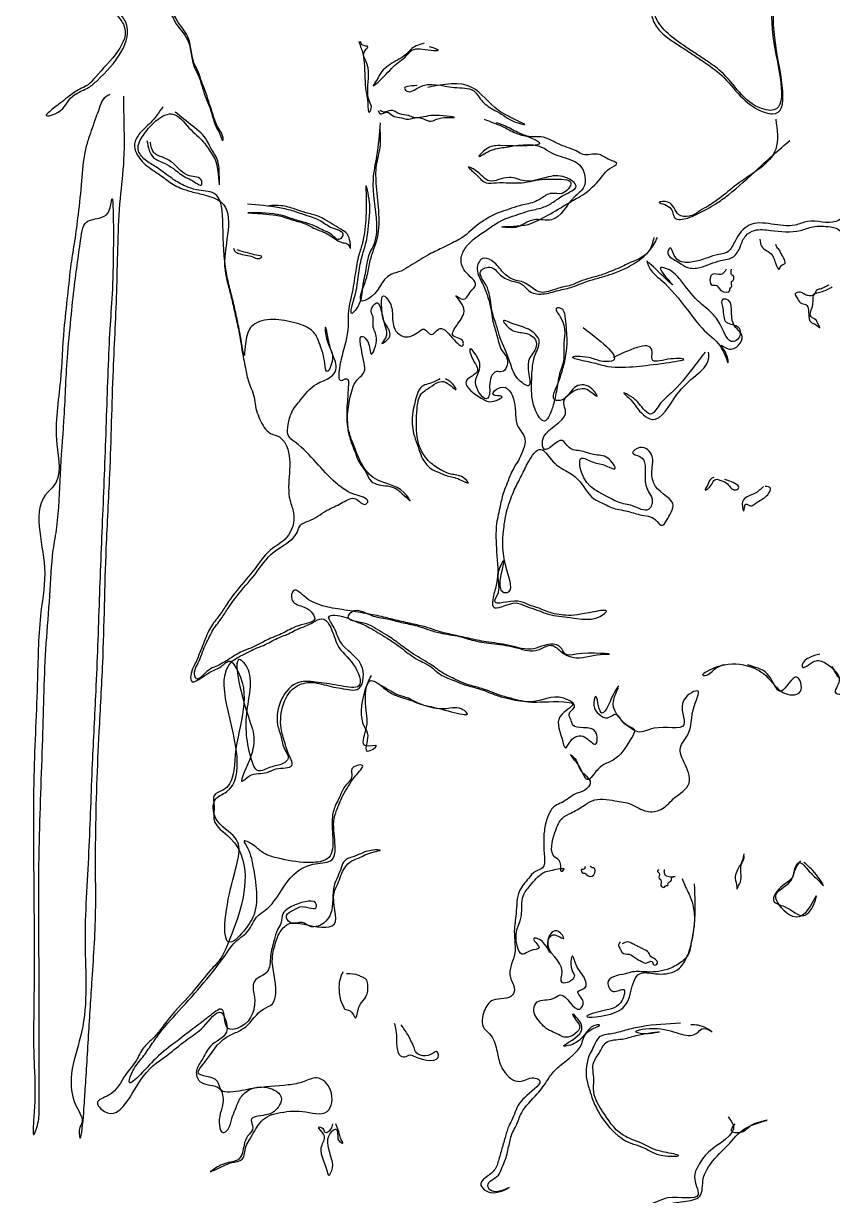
# Model space of a CAD drawing. Header units: metres. Extents: x 0 to 100, y 0 to 141.
# Drawn here: x 63.4 to 74.85, y 12.78 to 29.38 of the extents above; entities that cross this region are included whole.
import ezdxf

# ---------------------------------------------------------------- set-up
doc = ezdxf.new("R2010")
doc.units = ezdxf.units.M

msp = doc.modelspace()

# ---------------------------------------------------------------- linework, layer by layer
for points in [[(61.05, 46.5), (61.175, 46.275), (61.225, 46.175), (61.275, 46.025), (61.325, 45.9), (61.375, 45.775), (61.425, 45.6), (61.475, 45.5), (61.525, 45.35), (61.575, 45.2), (61.625, 45.1), (61.675, 44.975), (61.725, 44.825), (61.775, 44.7), (61.825, 44.55), (61.875, 44.425), (61.925, 44.275), (61.975, 44.1), (62.025, 43.95), (62.075, 43.775), (62.125, 43.625), (62.175, 43.45), (62.225, 43.325), (62.275, 43.15), (62.325, 43), (62.375, 42.825), (62.425, 42.65), (62.475, 42.5), (62.525, 42.325), (62.575, 42.125), (62.625, 41.975), (62.675, 41.775), (62.725, 41.6), (62.775, 41.425), (62.825, 41.225), (62.875, 41.05), (62.925, 40.85), (62.975, 40.675), (63.025, 40.5), (63.075, 40.3), (63.125, 40.125), (63.175, 39.95), (63.225, 39.75), (63.225, 39.625), (63.125, 39.725), (63.05, 39.85), (63, 39.95), (62.925, 40.075), (62.85, 40.2), (62.8, 40.3), (62.725, 40.425), (62.675, 40.525), (62.625, 40.625), (62.55, 40.75), (62.5, 40.85), (62.425, 40.975), (62.275, 41.1), (62.075, 41.05), (62.025, 40.975), (61.9, 40.975), (61.775, 41.025), (61.525, 41.225), (61.15, 41.225), (60.975, 41.175), (60.825, 41), (60.75, 41.025), (60.6, 41.225), (60.35, 41.275), (60.275, 41.175), (60.4, 41.2), (60.4, 41.125), (60.55, 41.025), (60.65, 40.875), (60.65, 40.775), (60.725, 40.6), (60.8, 40.475), (60.95, 40.25), (60.85, 40.1), (60.725, 40.2), (60.675, 40.325), (60.7, 40.45), (60.575, 40.65), (60.525, 40.75), (60.4, 40.825), (60.325, 40.95), (60.25, 41.075), (60.2, 41.175), (60.15, 41.275), (60.075, 41.4), (60, 41.525), (59.825, 41.6), (59.6, 41.6), (59.425, 41.55), (59.3, 41.425), (59.2, 41.2), (58.975, 41.075), (59.125, 40.875), (59.25, 40.875), (59.375, 40.8), (59.425, 40.7), (59.5, 40.55), (59.55, 40.45), (59.6, 40.3), (59.65, 40.175), (59.775, 39.95), (59.825, 39.75), (59.825, 39.625), (59.95, 39.75), (60.025, 39.575), (60.075, 39.425), (60.225, 39.375), (60.375, 39.225), (60.425, 39.125), (60.425, 38.7), (60.325, 38.525), (60.2, 38.65), (60.125, 38.825), (60.05, 38.975), (60, 39.1), (59.925, 39.225), (59.875, 39.325), (59.825, 39.425), (59.775, 39.525), (59.725, 39.625), (59.675, 39.75), (59.625, 39.85), (59.475, 40.05), (59.35, 40.225), (59.45, 40.225), (59.375, 40.35), (59.3, 40.475), (59.2, 40.625), (58.925, 40.8), (58.625, 40.8), (58.5, 40.75), (58.45, 40.5), (58.3, 40.275), (58.375, 40.15), (58.475, 40), (58.525, 39.875), (58.7, 39.65), (58.8, 39.5), (58.875, 39.35), (58.925, 39.25), (58.975, 39.125), (59.1, 39.075), (59.025, 39.05), (58.825, 39.175), (58.7, 39.425), (58.425, 39.875), (58.375, 39.85), (58.175, 39.5), (58.125, 39.3), (58.2, 39.175), (58.325, 39), (58.475, 38.8), (58.625, 38.6), (58.8, 38.375), (58.95, 38.175), (59.1, 37.975), (59.25, 37.775), (59.425, 37.55), (59.625, 37.3), (59.775, 37.1), (59.975, 36.85), (60.125, 36.65), (60.275, 36.45), (60.45, 36.25), (60.5, 36.15), (60.675, 35.925), (60.8, 35.75), (60.85, 35.575), (60.9, 35.425), (60.975, 35.275), (61.175, 35.075), (61.35, 34.9), (61.425, 34.775), (61.5, 34.65), (61.55, 34.55), (61.575, 34.45), (61.65, 34.375), (61.75, 34.225), (61.8, 34.1), (61.85, 33.95), (61.925, 33.8), (61.975, 33.675), (62.05, 33.5), (62.1, 33.4), (62.175, 33.275), (62.25, 33.15), (62.325, 33.025), (62.375, 32.9), (62.425, 32.8), (62.5, 32.675), (62.6, 32.525), (62.7, 32.375), (62.775, 32.25), (62.85, 32.125), (62.925, 32), (63.075, 31.8), (63.15, 31.675), (63.225, 31.55), (63.375, 31.35), (63.5, 31.175), (63.575, 31.05), (63.85, 30.725), (63.975, 30.55), (64.075, 30.4), (64.25, 30.175), (64.375, 30), (64.525, 29.8), (64.6, 29.675), (64.725, 29.5), (64.825, 29.35), (64.425, 28.625), (64.3, 28.5), (64.2, 28.45), (64.05, 28.35), (63.825, 28.175), (63.725, 28.075), (63.85, 28.1), (64.075, 28.325), (64.225, 28.425), (64.325, 28.475), (64.45, 28.575), (64.85, 29.4), (64.75, 29.55), (64.625, 29.725), (64.55, 29.85), (64.4, 30.05), (64.275, 30.225), (64.1, 30.45), (64, 30.6), (63.875, 30.775), (63.75, 30.95), (63.55, 31.2), (63.475, 31.325), (63.325, 31.525), (63.2, 31.7), (63.125, 31.825), (63.025, 31.975), (62.9, 32.15), (62.85, 32.25), (62.775, 32.375), (62.675, 32.5), (62.575, 32.65), (62.5, 32.775), (62.4, 32.925), (62.35, 33.075), (62.275, 33.2), (62.2, 33.325), (62.125, 33.45), (62.075, 33.55), (62, 33.7), (61.95, 33.85), (61.9, 33.95), (61.85, 34.05), (61.8, 34.2), (61.75, 34.325), (61.625, 34.5), (61.575, 34.6), (61.525, 34.7), (61.45, 34.825), (61.375, 34.95), (61.225, 35.1), (61, 35.325), (60.925, 35.45), (60.875, 35.6), (60.825, 35.8), (60.7, 35.975), (60.55, 36.175), (60.5, 36.275), (60.5, 36.6), (60.55, 36.9), (60.825, 37.225), (61.075, 37.425), (61.3, 37.6), (61.5, 37.75), (61.625, 37.825), (61.8, 37.9), (61.9, 37.95), (62, 38), (62.1, 38.05), (62.2, 38.1), (62.325, 38.15), (62.5, 38.2), (62.65, 38.25), (62.825, 38.3), (63.025, 38.35), (63.25, 38.4), (63.4, 38.45), (63.725, 38.35), (63.775, 38.225), (63.825, 38.1), (63.875, 37.95), (63.925, 37.8), (63.975, 37.625), (64.025, 37.475), (64.075, 37.325), (64.125, 37.175), (64.175, 37), (64.225, 36.85), (64.275, 36.65), (64.325, 36.475), (64.175, 36.4), (64.025, 36.4), (63.95, 36.325), (64.025, 36.225), (63.95, 36.15), (63.875, 35.975), (64.15, 36.1), (64.375, 36), (64.15, 35.825), (64.3, 35.975), (64.3, 35.85), (64.275, 35.775), (64.375, 35.9), (64.45, 36), (64.625, 36.175), (64.85, 36.175), (65.05, 36.1), (64.9, 35.825), (64.725, 35.7), (64.55, 35.725), (64.525, 35.8), (64.55, 35.65), (64.65, 35.65), (64.775, 35.7), (64.9, 35.8), (65.025, 35.9), (65.1, 36.025), (65.125, 35.925), (65.175, 35.8), (65.225, 35.675), (65.175, 35.65), (65.025, 35.375), (64.925, 35.375), (65.05, 35.525), (64.975, 35.6), (64.825, 35.5), (64.725, 35.425), (64.6, 35.55), (64.525, 35.575), (64.575, 35.475), (64.75, 35.4), (64.825, 35.35), (64.925, 35.275), (64.725, 35.225), (64.75, 35.15), (64.65, 35.15), (64.725, 35.075), (64.8, 34.95), (64.65, 34.95), (64.75, 34.9), (64.875, 34.975), (64.975, 34.9), (64.95, 34.65), (64.825, 34.5), (64.65, 34.5), (64.425, 34.625), (64.375, 34.775), (64.325, 34.9), (64.6, 35.225), (64.65, 35.3), (64.4, 35.55), (64.35, 35.675), (64.3, 35.65), (64.375, 35.525), (64.45, 35.4), (64.45, 35.35), (64.3, 35.2), (64.2, 35.2), (63.975, 35.2), (63.975, 35.125), (64.125, 35.075), (64.15, 34.975), (64.05, 34.875), (64.075, 34.75), (64.075, 34.575), (64.1, 34.45), (64.175, 34.725), (64.275, 34.875), (64.3, 34.8), (64.3, 34.425), (64.2, 34.325), (64.3, 34.25), (64.525, 34.3), (64.8, 34.375), (64.875, 34.4), (64.825, 34.15), (64.775, 34.075), (64.85, 34), (64.725, 33.925), (64.55, 34.1), (64.45, 34.1), (64.6, 34), (64.7, 33.9), (64.85, 33.9), (64.9, 34.075), (65.025, 33.975), (64.95, 33.9), (65.1, 33.975), (65.275, 33.975), (65.625, 34.025), (65.775, 34.1), (65.9, 34.1), (66.15, 34.175), (66.275, 34.1), (66.525, 34.1), (66.8, 34.175), (67, 34.15), (67.275, 34.15), (67.425, 34.3), (67.525, 34.2), (67.9, 34.3), (68.05, 34.225), (68.3, 34.275), (68.325, 34.2), (68.225, 34.15), (67.75, 34.1), (67.45, 34.05), (67.8, 34.1), (68.075, 34.1), (68.275, 34.15), (68.375, 34.2), (68.525, 34.2), (68.625, 34.275), (68.8, 34.275), (68.9, 34.275), (69.15, 34.35), (69.225, 34.425), (69.225, 34.55), (69.375, 34.525), (69.375, 34.325), (69.525, 34.25), (69.575, 34.1), (69.675, 33.95), (69.8, 33.775), (69.9, 33.625), (70.05, 33.425), (70.2, 33.225), (70.375, 33.025), (70.6, 32.75), (70.675, 32.625), (70.85, 32.4), (71, 32.2), (71.2, 31.95), (71.475, 31.625), (71.7, 31.4), (72, 31.05), (72.075, 30.925), (72.125, 30.825), (72.175, 30.6), (72.225, 30), (72.275, 29.575), (72.325, 29.4), (72.75, 29.025), (72.9, 28.925), (73.05, 28.825), (73.25, 28.675), (73.825, 28.15), (74, 28.1), (74.05, 29.075), (74.1, 30.35), (74.15, 31.6), (74.2, 32.8), (74.25, 34.075), (74.3, 35.525), (74.425, 35.5), (74.425, 37.45), (74.475, 38.875), (74.525, 40.1), (74.575, 41.15), (74.575, 41.65), (74.525, 41.15), (74.475, 40.875), (74.425, 39.45), (74.375, 38.4), (74.325, 37.025), (74.275, 36), (74.275, 35.55), (74.225, 34.1), (74.175, 32.825), (74.125, 31.625), (74.075, 30.375), (74.025, 29.1), (73.975, 28.15), (73.85, 28.175), (73.275, 28.7), (73.075, 28.85), (72.925, 28.95), (72.775, 29.05), (72.35, 29.475), (72.3, 29.8), (72.25, 30.35), (72.2, 30.725), (72.15, 30.875), (72.1, 31.025), (71.9, 31.275), (71.65, 31.525), (71.375, 31.85), (71.15, 32.125), (71, 32.325), (70.8, 32.575), (70.625, 32.8), (70.4, 33.075), (70.225, 33.3), (70.05, 33.525), (69.925, 33.7), (69.825, 33.85), (69.7, 34.025), (69.6, 34.175), (69.675, 34.3), (69.875, 34.5), (69.875, 34.8), (69.825, 34.975), (69.7, 35.1), (69.575, 35.425), (69.525, 35.55), (69.35, 35.725), (69.15, 35.775), (69.25, 35.925), (69.3, 36.05), (69.3, 36.325), (69.225, 36.55), (69.075, 36.7), (68.95, 36.75), (68.85, 36.8), (68.625, 36.875), (68.475, 36.95), (68.275, 37), (68.225, 37.4), (68.175, 37.6), (68.125, 37.725), (68.075, 37.85), (68.025, 37.95), (67.975, 38.075), (67.9, 38.225), (67.85, 38.375), (67.8, 38.525), (67.75, 38.825), (67.7, 39.1), (67.65, 39.55), (67.6, 40), (67.55, 40.325), (67.55, 40.8), (67.5, 41.3), (67.575, 41.275), (67.825, 41.225), (68.025, 41.275), (68.175, 41.425), (68.175, 41.525), (68.175, 41.75), (68.125, 41.875), (67.925, 42), (67.775, 42.05), (67.625, 42), (67.5, 41.95), (67.425, 42.75), (67.55, 42.875), (67.675, 42.925), (67.85, 43.025), (67.875, 43.15), (67.975, 43.25), (67.85, 43.175), (67.75, 43.05), (67.6, 42.95), (67.475, 42.9), (67.475, 43.025), (67.5, 43.1), (67.425, 43.025), (67.425, 42.45), (67.425, 41.875), (67.475, 41.325), (67.525, 40.775), (67.575, 39.975), (67.625, 39.525), (67.675, 39.075), (67.725, 38.75), (67.775, 38.5), (67.825, 38.35), (67.875, 38.2), (67.925, 38.075), (67.975, 37.975), (68.05, 37.825), (68.1, 37.7), (68.15, 37.575), (68.2, 37.375), (68.3, 36.975), (68.325, 36.775), (68.075, 36.675), (67.95, 36.55), (67.725, 36.625), (67.55, 36.675), (67.3, 36.675), (67.15, 36.6), (67.025, 36.5), (66.975, 36.375), (66.875, 36.475), (66.75, 36.525), (66.45, 36.575), (66.3, 36.525), (66.125, 36.325), (66.025, 36.225), (65.95, 36.3), (65.775, 36.4), (65.4, 36.4), (65.225, 36.25), (65.15, 36.125), (65.075, 36.15), (64.875, 36.2), (64.6, 36.2), (64.5, 36.15), (64.4, 36.25), (64.4, 36.125), (64.125, 36.175), (64.025, 36.35), (64.325, 36.35), (64.35, 36.525), (64.3, 36.775), (64.25, 36.925), (64.2, 37.1), (64.125, 37.325), (64.075, 37.475), (64.025, 37.625), (63.975, 37.8), (63.925, 37.95), (63.875, 38.1), (63.825, 38.225), (63.775, 38.375), (63.625, 38.5), (63.55, 38.6), (63.45, 38.775), (63.475, 38.875), (63.6, 38.85), (63.65, 38.75), (63.625, 38.875), (63.55, 39), (63.5, 39.125), (63.4, 39.3), (63.35, 39.5), (63.3, 39.625), (63.25, 39.775), (63.2, 39.975), (63.15, 40.15), (63.1, 40.325), (63.05, 40.525), (63, 40.7), (62.95, 40.875), (62.9, 41.075), (62.85, 41.25), (62.8, 41.45), (62.75, 41.625), (62.7, 41.85), (62.65, 42), (62.6, 42.15), (62.55, 42.35), (62.5, 42.525), (62.45, 42.7), (62.4, 42.875), (62.35, 43.025), (62.3, 43.175), (62.25, 43.35), (62.2, 43.5), (62.15, 43.65), (62.1, 43.8), (62.05, 43.975), (62, 44.125), (61.95, 44.3), (61.9, 44.45), (61.85, 44.575), (61.8, 44.725), (61.75, 44.85), (61.7, 45), (61.65, 45.125), (61.6, 45.3), (61.525, 45.45), (61.475, 45.575), (61.425, 45.7), (61.375, 45.85), (61.325, 46), (61.275, 46.125), (61.225, 46.25), (61.175, 46.35), (61.075, 46.5)], [(76.6, 44.675), (76.55, 43.675), (76.5, 42.45), (76.45, 41.75), (76.4, 40.85), (76.35, 39.325), (76.3, 38.1), (76.25, 36.6), (76.2, 35.25), (76.15, 33.875), (76.1, 32.6), (76.05, 31.325), (76, 29.95), (75.95, 28.575), (76.05, 28.05), (75.95, 27.85), (75.675, 27.525), (75.575, 27.375), (75.475, 27.225), (75.375, 27.125), (75.15, 26.825), (74.9, 26.575), (74.5, 26.575), (74.325, 26.525), (73.675, 26.525), (73.475, 26.3), (73.375, 26.15), (73.2, 26.1), (73.05, 26.05), (72.85, 26), (72.75, 26), (72.625, 26.075), (72.55, 26.2), (72.525, 26.15), (72.675, 26), (72.8, 25.925), (72.975, 25.925), (73.125, 25.975), (73.275, 26.025), (73.45, 26.075), (73.55, 26.225), (73.625, 26.375), (73.75, 26.45), (73.975, 26.45), (74.4, 26.45), (74.575, 26.5), (74.825, 26.5), (74.975, 26.425), (75.05, 26.225), (75.05, 26.4), (75, 26.5), (75.225, 26.725), (75.45, 27), (75.55, 27.15), (75.625, 27.275), (75.75, 27.45), (76.225, 27.925), (76.325, 28.1), (76.425, 28.2), (76.6, 28.35), (76.725, 28.425), (76.775, 28.5), (76.925, 28.6), (77.125, 28.75), (77.3, 28.875), (77.425, 28.95), (77.525, 29), (77.625, 29.05), (77.75, 29.1), (77.875, 29.15), (78.075, 29.2), (78.275, 29.25), (78.6, 29.3), (78.75, 29.45), (78.875, 29.2), (78.925, 28.875), (78.975, 28.575), (79.15, 28.175), (79.225, 28.3), (79.3, 28.425), (79.375, 28.55), (79.45, 28.675), (79.55, 28.825), (79.625, 28.95), (79.725, 29.1), (79.8, 29.225), (79.8, 29.025), (79.75, 28.975), (79.675, 28.825), (79.625, 28.725), (79.575, 28.625), (79.5, 28.475), (79.45, 28.35), (79.4, 28.225), (79.35, 28.1), (79.275, 27.975), (79.225, 27.875), (79.125, 27.7), (79.05, 27.575), (78.925, 27.4), (78.825, 27.25), (78.625, 27), (78.525, 26.85), (78.425, 26.75), (77.575, 25.85), (77.25, 25.525), (77.125, 25.35), (77, 25.275), (76.7, 25.275), (76.65, 25.175), (76.65, 25.025), (76.825, 24.95), (77.05, 25), (77.05, 25.225), (77.15, 25.375), (78.025, 26.225), (78.475, 26.65), (78.625, 26.85), (78.775, 27.05), (78.95, 27.275), (79.025, 27.4), (79.15, 27.575), (79.225, 27.725), (79.3, 27.85), (79.35, 27.95), (79.4, 28.05), (79.45, 28.175), (79.5, 28.275), (79.55, 28.4), (79.6, 28.5), (79.65, 28.6), (79.7, 28.7), (79.775, 28.85), (79.825, 29), (79.875, 29.1), (79.925, 29.2), (79.975, 29.325), (80.025, 29.425), (80.075, 29.525), (80.15, 29.65), (80.25, 29.8), (80.325, 29.925), (80.4, 30.05), (80.45, 30.15), (80.75, 30.45), (80.875, 30.525), (80.875, 30.675), (81, 30.775), (81.1, 30.825), (81.225, 30.925), (81.375, 30.55), (81.425, 30.25), (81.475, 29.975), (81.525, 29.175), (81.475, 28.875), (81.425, 28.65), (81.375, 28.45), (81.325, 28.3), (81.275, 28.175), (81.225, 28.075), (81.175, 27.95), (81.125, 27.85), (81.05, 27.725), (80.975, 27.6), (80.925, 27.5), (80.825, 27.35), (80.875, 27.275), (80.975, 27.425), (81.025, 27.525), (81.1, 27.65), (81.175, 27.775), (81.225, 27.875), (81.275, 28), (81.325, 28.1), (81.375, 28.25), (81.425, 28.4), (81.475, 28.6), (81.525, 28.825), (81.575, 29.125), (81.575, 29.525), (81.525, 30.025), (81.475, 30.3), (81.425, 30.6), (81.375, 31.2), (81.25, 31.125), (81.175, 31), (81.05, 30.875), (80.925, 30.8), (80.825, 30.75), (80.675, 30.65), (80.35, 30.375), (80.275, 30.25), (80.225, 30.15), (80.15, 30.075), (80.1, 29.95), (80.025, 29.825), (79.95, 29.675), (79.825, 29.55), (79.775, 29.425), (79.675, 29.275), (79.6, 29.15), (79.525, 29.025), (79.425, 28.875), (79.35, 28.75), (79.275, 28.625), (79.175, 28.475), (79.025, 28.675), (78.975, 28.975), (78.925, 29.3), (78.825, 29.7), (78.75, 29.625), (78.425, 29.4), (78.2, 29.35), (78.025, 29.3), (77.825, 29.25), (77.675, 29.2), (77.55, 29.15), (77.45, 29.1), (77.35, 29.05), (77.25, 29), (77.1, 28.9), (76.9, 28.75), (76.775, 28.625), (76.65, 28.525), (76.575, 28.45), (76.45, 28.375), (76.35, 28.275), (76.225, 28.15), (76.025, 28.25), (76.075, 29.175), (76.125, 30.5), (76.175, 31.875), (76.225, 33.225), (76.275, 34.525), (76.325, 35.8), (76.375, 37.3), (76.425, 38.7), (76.475, 39.925), (76.525, 41.125), (76.575, 41.8), (76.525, 42.075), (76.575, 42.825), (76.575, 43.55), (76.625, 44.175), (76.625, 44.3), (76.775, 44.525), (77.05, 44.525), (76.875, 44.525), (76.725, 44.575), (76.65, 44.65)], [(64.575, 33.225), (64.5, 33.125), (64.575, 33.125), (64.6, 32.9), (64.6, 31.85), (64.65, 31.55), (64.7, 31.275), (64.75, 31.1), (64.8, 30.9), (64.85, 30.725), (64.9, 30.575), (64.95, 30.425), (65, 30.3), (65.05, 30.2), (65.125, 30.075), (65.175, 29.975), (65.225, 29.875), (65.425, 29.625), (65.5, 29.5), (65.55, 29.4), (65.725, 29.15), (65.775, 28.95), (65.825, 28.75), (65.875, 28.65), (65.925, 28.5), (65.975, 28.35), (66.025, 28.225), (66.075, 28.075), (66.125, 27.925), (66.175, 27.825), (66.225, 27.725), (66.225, 27.775), (66.175, 27.875), (66.125, 27.975), (66.075, 28.125), (66.025, 28.275), (65.975, 28.425), (65.925, 28.55), (65.875, 28.7), (65.825, 28.8), (65.775, 29), (65.725, 29.2), (65.575, 29.425), (65.525, 29.525), (65.45, 29.65), (65.25, 29.9), (65.2, 30), (65.15, 30.1), (65.075, 30.225), (65.025, 30.325), (64.95, 30.475), (64.9, 30.625), (64.85, 30.775), (64.8, 30.95), (64.75, 31.15), (64.7, 31.325), (64.65, 31.6), (64.6, 31.925), (64.65, 32.9)], [(68.15, 29.125), (68.175, 29.05), (68.2, 28.975), (68.225, 28.825), (68.25, 28.425), (68.275, 28.25), (68.3, 28.125), (68.325, 28.175), (68.3, 28.275), (68.275, 28.45), (68.25, 28.85), (68.225, 28.975), (68.275, 29.05), (68.2, 29.075), (68.175, 29.125)], [(69.075, 29.1), (68.9, 29.025), (68.825, 28.95), (68.675, 28.85), (68.475, 28.7), (68.4, 28.575), (68.35, 28.5), (68.5, 28.625), (68.7, 28.825), (68.8, 28.9), (68.9, 29), (69.175, 29), (69.275, 29), (69.15, 29.05)], [(68.975, 28.5), (68.8, 28.45), (68.825, 28.425), (69, 28.475), (69.5, 28.475), (69.775, 28.425), (69.9, 28.275), (70.075, 28.15), (70.2, 28.075), (70.325, 28), (70.5, 27.95), (70.4, 28), (70.25, 28.075), (70.125, 28.15), (69.75, 28.475), (69.125, 28.475)], [(64.625, 28.375), (64.525, 28.3), (64.475, 28.175), (64.425, 28.05), (64.375, 27.9), (64.325, 27.75), (64.275, 27.575), (64.225, 27.15), (64.175, 26.675), (64.125, 26.3), (64.075, 25.975), (64.025, 25.525), (63.975, 25.05), (63.925, 24.325), (63.875, 23.425), (63.825, 22.825), (63.75, 22.75), (63.7, 21.675), (63.65, 21.05), (63.6, 20.1), (63.55, 18.725), (63.55, 17), (63.55, 15.525), (63.55, 14.725), (63.55, 13.9), (63.55, 13.65), (63.6, 13.775), (63.625, 14), (63.625, 14.175), (63.625, 14.575), (63.625, 15.725), (63.625, 17.7), (63.675, 19.25), (63.725, 20.6), (63.775, 21.275), (63.825, 21.925), (63.875, 22.25), (63.925, 23), (63.975, 23.75), (64.025, 24.65), (64.075, 25.2), (64.125, 25.675), (64.175, 26.05), (64.225, 26.4), (64.275, 26.55), (64.475, 26.625), (64.6, 26.7), (64.65, 26.875), (64.675, 26.275), (64.625, 25.05), (64.575, 23.825), (64.525, 22.5), (64.475, 21.225), (64.425, 19.925), (64.375, 18.9), (64.325, 17.65), (64.275, 16.35), (64.225, 15.1), (64.15, 14.05), (64.225, 13.8), (64.2, 13.75), (64.2, 13.6), (64.25, 13.9), (64.275, 14.25), (64.325, 15.05), (64.375, 15.85), (64.425, 16.875), (64.425, 17.075), (64.425, 17.85), (64.475, 19.35), (64.525, 20.325), (64.575, 21.95), (64.625, 23), (64.675, 24.475), (64.725, 25.65), (64.775, 26.9), (64.825, 27.45), (64.825, 28.15), (64.825, 28.35)], [(65.375, 28.2), (65.2, 27.975), (65.05, 27.825), (64.975, 27.675), (65.025, 27.5), (65.2, 27.325), (65.35, 27.225), (65.525, 27.1), (65.625, 27.05), (65.775, 27), (65.975, 26.95), (66.2, 26.85), (66.25, 25.95), (66.3, 25.675), (66.35, 25.475), (66.4, 25.25), (66.45, 25.025), (66.5, 24.725), (66.55, 24.475), (66.6, 24.275), (66.65, 24.15), (66.7, 23.9), (66.75, 23.775), (66.9, 23.575), (67.025, 23.525), (67.125, 23.4), (67.175, 22.625), (67.225, 22.45), (67.125, 22.1), (66.9, 21.925), (66.65, 21.625), (66.4, 21.325), (66.275, 21.15), (66.175, 21), (66.05, 20.825), (66, 20.725), (65.95, 20.6), (65.9, 20.475), (65.825, 20.3), (65.775, 20.175), (65.775, 20.075), (66.05, 20.2), (66.2, 20.275), (66.325, 20.35), (66.4, 20.275), (66.4, 19.025), (66.225, 18.525), (66.1, 18.45), (66.1, 18.3), (66.1, 18.1), (66.325, 17.85), (66.275, 16.3), (66.2, 16.15), (66.05, 15.975), (65.825, 15.7), (65.45, 15.275), (65.225, 15), (65.1, 14.875), (65, 14.7), (64.85, 14.5), (64.6, 14.2), (64.45, 14.1), (64.55, 13.975), (65.1, 14.475), (65.475, 14.8), (65.725, 15), (65.95, 15.175), (66.2, 15.375), (66.275, 15.225), (66.275, 15.1), (66.05, 14.9), (65.925, 14.7), (65.85, 14.55), (65.9, 14.4), (66.175, 14.3), (66.225, 14.1), (66.175, 13.775), (66.225, 13.675), (66.3, 13.725), (66.35, 13.875), (66.4, 14), (66.45, 14.125), (66.55, 14.25), (66.9, 14.3), (67.05, 14.175), (66.95, 13.975), (66.825, 13.925), (66.625, 13.85), (66.65, 13.75), (66.575, 13.625), (66.525, 13.5), (66.45, 13.3), (66.3, 13.25), (66.125, 13.175), (66.05, 13.125), (66.225, 13.2), (66.35, 13.25), (66.5, 13.3), (66.55, 13.475), (66.6, 13.575), (66.675, 13.7), (66.85, 13.9), (67, 13.95), (67.35, 13.975), (67.7, 13.975), (67.75, 14.275), (67.55, 14.45), (67.375, 14.4), (67.15, 14.35), (66.65, 14.3), (66.325, 14.25), (66.2, 14.275), (66.15, 14.4), (65.875, 14.525), (65.95, 14.65), (66.275, 15.025), (66.425, 15.1), (66.55, 15.175), (66.8, 15.425), (66.925, 15.5), (66.975, 15.65), (66.925, 16.15), (66.975, 16.375), (67.025, 16.5), (67.15, 16.625), (67.375, 16.625), (67.8, 16.625), (67.8, 17.075), (67.85, 17.2), (67.95, 17.425), (68.05, 17.525), (68.175, 17.575), (68.275, 17.625), (68.45, 17.675), (68.35, 17.675), (68.175, 17.625), (68.05, 17.575), (67.95, 17.525), (67.9, 17.425), (67.85, 17.3), (67.8, 17.175), (67.75, 16.775), (67.575, 16.6), (67.45, 16.6), (67.35, 16.65), (67.175, 16.65), (67.125, 16.75), (67.225, 16.825), (67.35, 16.875), (67.55, 16.875), (67.55, 16.9), (67.25, 16.9), (67.15, 16.85), (67.075, 16.775), (67.05, 16.65), (67, 16.55), (66.95, 16.4), (66.9, 16.175), (66.85, 15.95), (66.675, 15.825), (66.675, 15.55), (66.425, 15.15), (66.3, 15.15), (66.2, 15.425), (66.1, 15.375), (65.975, 15.275), (65.775, 15.125), (65.55, 14.95), (65.275, 14.725), (64.9, 14.4), (64.95, 14.55), (65.075, 14.725), (65.2, 14.9), (65.325, 15.075), (65.65, 15.45), (66, 15.85), (66.3, 16.25), (66.375, 16.35), (66.575, 16.525), (66.725, 16.75), (66.825, 16.825), (67.05, 17.1), (67.2, 17.3), (67.5, 17.475), (67.75, 17.525), (67.8, 18.125), (67.85, 18.275), (67.925, 18.45), (68, 18.575), (68.1, 18.725), (68.2, 18.875), (68.05, 18.825), (68.05, 18.725), (67.95, 18.575), (67.875, 18.425), (67.825, 18.325), (67.775, 18.15), (67.7, 17.55), (67.475, 17.5), (67.05, 17.55), (66.875, 17.6), (66.775, 17.65), (66.65, 17.75), (66.525, 17.8), (66.55, 17.75), (66.65, 17.45), (66.65, 16.725), (66.575, 16.6), (66.35, 16.375), (66.35, 17.2), (66.4, 17.85), (66.125, 18.125), (66.125, 18.4), (66.275, 18.5), (66.425, 19), (66.425, 20.4), (66.525, 20.45), (66.675, 20.525), (66.8, 20.575), (66.9, 20.625), (67, 20.675), (67.175, 20.75), (67.275, 20.8), (67.4, 20.85), (67.5, 20.9), (67.625, 20.95), (67.8, 20.7), (67.85, 20.575), (68.075, 20.3), (68.15, 20), (67.9, 20), (67.575, 20.05), (67.3, 20.05), (67, 19.45), (67.05, 19.275), (67.1, 19.1), (67.15, 18.975), (67.075, 18.9), (66.9, 18.85), (66.725, 18.8), (66.625, 18.975), (66.575, 19.7), (66.525, 20.325), (66.5, 20.35), (66.55, 19.675), (66.6, 18.95), (66.5, 18.65), (66.6, 18.725), (66.85, 18.775), (66.975, 18.825), (67.2, 18.875), (67.15, 19.05), (67.1, 19.2), (67.05, 19.4), (67.275, 20), (67.45, 20.05), (67.725, 20), (68, 19.95), (68.125, 19.95), (68.2, 20.25), (67.925, 20.575), (67.85, 20.7), (67.8, 20.825), (67.725, 20.975), (67.95, 20.975), (68.075, 20.925), (68.2, 20.875), (68.3, 20.825), (68.425, 20.75), (68.55, 20.675), (68.7, 20.575), (68.9, 20.425), (69.025, 20.35), (69.125, 20.3), (69.325, 20.15), (69.5, 20.075), (69.625, 20.025), (69.8, 19.975), (69.95, 19.925), (70.075, 19.875), (70.25, 19.825), (70.55, 19.775), (71.05, 19.775), (71.175, 19.75), (71.025, 19.6), (71.025, 19.25), (71.075, 19.125), (71.15, 19.225), (71.35, 19.275), (71.5, 19.175), (71.5, 19.35), (71.175, 19.45), (71.15, 19.525), (71.125, 19.6), (71.2, 19.7), (71.05, 19.825), (70.6, 19.775), (70.3, 19.825), (70.125, 19.875), (70, 19.925), (69.85, 19.975), (69.675, 20.025), (69.55, 20.075), (69.45, 20.125), (69.35, 20.175), (69.175, 20.3), (69.05, 20.375), (68.925, 20.45), (68.75, 20.575), (68.575, 20.7), (68.45, 20.775), (68.325, 20.85), (68.175, 20.9), (68, 20.975), (68.05, 21.05), (68.325, 21), (68.55, 20.95), (68.75, 20.9), (68.975, 20.85), (69.125, 20.8), (69.3, 20.75), (69.575, 20.7), (69.75, 20.65), (70.025, 20.6), (70.35, 20.55), (70.65, 20.5), (70.725, 20.525), (70.875, 20.575), (71.025, 20.475), (71.225, 20.4), (71.625, 20.45), (71.675, 20.45), (71.225, 20.45), (71.075, 20.45), (71, 20.55), (70.775, 20.575), (70.625, 20.525), (70.275, 20.575), (69.95, 20.625), (69.7, 20.675), (69.475, 20.725), (69.275, 20.775), (69.125, 20.825), (68.925, 20.875), (68.7, 20.925), (68.5, 20.975), (68.25, 21.025), (67.95, 21.075), (67.675, 21.125), (67.525, 21.175), (67.4, 21.25), (67.225, 21.35), (67.2, 21.225), (67.35, 21.125), (67.475, 21.05), (67.525, 20.95), (67.375, 20.875), (67.225, 20.825), (67.125, 20.775), (67.025, 20.725), (66.9, 20.675), (66.8, 20.625), (66.65, 20.55), (66.525, 20.5), (66.425, 20.45), (66.225, 20.325), (66.125, 20.275), (66.025, 20.225), (65.85, 20.1), (65.825, 20.2), (65.875, 20.325), (65.925, 20.45), (65.975, 20.575), (66.025, 20.675), (66.075, 20.775), (66.2, 20.95), (66.3, 21.1), (66.425, 21.275), (66.675, 21.575), (66.95, 21.9), (67.275, 22.175), (67.325, 22.275), (67.475, 22.35), (67.6, 22.425), (67.725, 22.5), (67.825, 22.55), (67.925, 22.6), (68.1, 22.65), (68.25, 22.575), (68.275, 22.6), (68.125, 22.7), (68, 22.75), (67.825, 22.875), (67.25, 23.45), (67.15, 23.55), (67.15, 23.7), (67.2, 23.875), (67.325, 24.05), (67.55, 24.275), (67.75, 24.375), (67.825, 24.475), (67.775, 24.7), (67.725, 24.875), (67.675, 25.075), (67.675, 25.025), (67.725, 24.825), (67.775, 24.625), (67.7, 24.45), (67.65, 24.675), (67.6, 24.825), (67.55, 24.95), (67.425, 25.075), (67.3, 25.125), (66.675, 25.125), (66.6, 25.05), (66.525, 24.675), (66.475, 24.95), (66.425, 25.2), (66.375, 25.425), (66.325, 25.625), (66.275, 25.85), (66.225, 26.525), (66.1, 26.975), (65.85, 27.025), (65.7, 27.075), (65.6, 27.125), (65.45, 27.225), (65.275, 27.35), (65.125, 27.45), (65.025, 27.6), (65.1, 27.8), (65.25, 27.975), (65.5, 28.1), (65.75, 27.9), (65.95, 27.7), (66.075, 27.525), (66.125, 27.425), (66.175, 27.1), (66.175, 27.2), (66.125, 27.5), (66.05, 27.625), (66, 27.725), (65.8, 27.925), (65.55, 28.125)], [(68.425, 28.15), (68.45, 28.1), (68.55, 28.125), (68.625, 28.075), (68.725, 28.05), (68.85, 28.025), (68.975, 28.05), (69.2, 28), (69.25, 28.025), (69.5, 28.05), (69.175, 28.075), (68.925, 28.05), (68.85, 28.075), (68.725, 28.1), (68.6, 28.15), (68.5, 28.125), (68.45, 28.15)], [(68.45, 27.975), (68.4, 27.5), (68.35, 27.175), (68.4, 26.55), (68.35, 26.225), (68.3, 26.125), (68.25, 25.9), (68.2, 25.65), (68.15, 25.4), (68.05, 25.275), (68.1, 25.55), (68.15, 25.85), (68.2, 26.1), (68.25, 26.275), (68.3, 26.65), (68.3, 26.85), (68.25, 27.075), (68.25, 27.025), (68.25, 26.65), (68.2, 26.275), (68.15, 26.1), (68.1, 25.85), (68.05, 25.55), (68, 25.275), (68, 25.15), (67.925, 24.725), (67.875, 24.5), (67.9, 24.325), (67.975, 24.35), (68, 24.225), (68, 23.6), (68.05, 23.425), (68.1, 23.3), (68.15, 23.175), (68.25, 23.025), (68.325, 22.9), (68.425, 22.85), (68.7, 22.775), (68.875, 22.625), (68.825, 22.7), (68.45, 22.9), (68.325, 22.975), (68.175, 23.175), (68.1, 23.35), (68.05, 23.475), (68, 23.65), (68.05, 24.175), (68.1, 24.3), (68.225, 24.45), (68.225, 24.575), (68.2, 24.95), (68.275, 24.875), (68.325, 24.7), (68.4, 24.925), (68.35, 25.1), (68.35, 25.225), (68.325, 25.3), (68.4, 25.425), (68.475, 25.275), (68.525, 25.075), (68.525, 24.925), (68.475, 24.85), (68.575, 24.925), (68.525, 25.125), (68.475, 25.325), (68.5, 25.525), (68.575, 25.45), (68.625, 25.25), (68.675, 25.025), (68.775, 24.95), (68.975, 25), (69.075, 25.05), (69.175, 24.975), (69.275, 25.05), (69.475, 24.925), (69.625, 24.825), (69.625, 24.875), (69.475, 24.975), (69.5, 25.05), (69.625, 25.25), (69.625, 25.375), (69.525, 25.525), (69.625, 25.475), (69.725, 25.575), (69.8, 25.675), (69.65, 25.875), (69.6, 26.075), (69.675, 26.225), (69.95, 26.45), (70.1, 26.55), (70.25, 26.625), (70.4, 26.675), (70.55, 26.725), (70.75, 26.775), (70.9, 26.85), (71.05, 26.95), (71.225, 27.075), (71.075, 27.2), (70.8, 27.2), (70.5, 27.15), (70.275, 27.2), (70, 27.15), (69.8, 27.3), (69.7, 27.35), (69.8, 27.25), (69.95, 27.125), (70.1, 27.125), (70.45, 27.125), (70.775, 27.175), (70.9, 27.175), (71.15, 27.125), (71.025, 26.975), (70.875, 26.975), (70.725, 26.9), (70.625, 26.85), (70.425, 26.8), (70.275, 26.75), (70.125, 26.7), (69.975, 26.625), (69.825, 26.525), (69.575, 26.325), (69.475, 26.275), (69.325, 26.2), (69.225, 26.15), (69.125, 26.1), (69, 26.025), (68.875, 25.95), (68.75, 25.875), (68.6, 25.825), (68.275, 25.475), (68.2, 25.45), (68.25, 25.75), (68.3, 25.975), (68.35, 26.15), (68.4, 26.3), (68.4, 27.075), (68.4, 27.375), (68.45, 27.625), (68.45, 27.9)], [(69.925, 28.025), (70.05, 27.975), (70.175, 27.925), (70.275, 27.875), (70.375, 27.825), (70.55, 27.775), (70.7, 27.7), (70.15, 27.65), (69.95, 27.6), (69.85, 27.5), (70, 27.575), (70.2, 27.625), (70.75, 27.625), (70.875, 27.55), (71, 27.5), (71.15, 27.45), (71.275, 27.375), (71.325, 27.05), (71.2, 26.925), (70.875, 26.6), (70.625, 26.6), (70.5, 26.55), (70.4, 26.5), (70.175, 26.5), (70.5, 26.525), (70.65, 26.575), (71.225, 26.9), (71.35, 26.975), (71.6, 27.225), (71.7, 27.325), (71.8, 27.4), (71.7, 27.45), (71.55, 27.525), (71.425, 27.525), (71.325, 27.525), (71.225, 27.575), (71.1, 27.625), (70.975, 27.675), (70.875, 27.725), (70.725, 27.775), (70.6, 27.775), (70.425, 27.825), (70.325, 27.875), (70.225, 27.925), (70.1, 27.975)], [(74.05, 28.025), (74.05, 27.6), (73.5, 27.1), (73.25, 26.9), (73.1, 26.8), (72.975, 26.725), (72.825, 26.65), (72.675, 26.675), (72.525, 26.85), (72.4, 26.85), (72.55, 26.775), (72.625, 26.625), (72.8, 26.625), (72.925, 26.675), (73.075, 26.75), (73.2, 26.825), (73.375, 26.95), (73.8, 27.325), (74.25, 27.725)], [(65.15, 27.725), (65.25, 27.475), (65.4, 27.4), (65.525, 27.325), (65.7, 27.2), (65.8, 27.15), (65.925, 27.1), (65.925, 27.15), (65.75, 27.225), (65.625, 27.3), (65.55, 27.375), (65.4, 27.475), (65.25, 27.55), (65.2, 27.7)], [(66.575, 26.825), (67.025, 26.775), (67.225, 26.725), (67.375, 26.675), (67.525, 26.625), (67.625, 26.575), (67.8, 26.475), (67.925, 26.4), (67.875, 26.325), (67.75, 26.4), (67.65, 26.45), (67.55, 26.5), (67.425, 26.55), (67.25, 26.6), (67.1, 26.65), (66.65, 26.7), (66.6, 26.7), (67.05, 26.65), (67.2, 26.6), (67.375, 26.55), (67.525, 26.475), (67.65, 26.425), (67.75, 26.375), (67.925, 26.275), (68, 26.25), (68.025, 26.2), (68, 26.375), (67.925, 26.45), (67.8, 26.525), (67.675, 26.6), (67.575, 26.65), (67.4, 26.7), (67.25, 26.75), (67.05, 26.8), (66.875, 26.8)], [(72.325, 26.35), (72.25, 26.15), (71.95, 25.975), (71.85, 25.925), (71.725, 25.875), (71.6, 25.825), (71.425, 25.775), (71.275, 25.725), (71.15, 25.675), (70.95, 25.625), (70.725, 25.575), (70.55, 25.675), (70.45, 25.725), (70.35, 25.75), (70.175, 25.875), (70.025, 26.025), (69.9, 26.05), (69.825, 25.9), (69.9, 25.7), (69.95, 25.575), (70, 25.425), (70.05, 25.15), (70.1, 24.975), (70.175, 24.75), (70.25, 24.625), (70.175, 24.45), (70.1, 24.45), (70, 24.25), (70, 24.15), (69.975, 24.075), (69.8, 24.3), (69.85, 24.45), (69.8, 24.7), (69.725, 24.775), (69.75, 24.65), (69.825, 24.45), (69.675, 24.325), (69.925, 24.05), (70, 24.025), (70.175, 24.1), (70.05, 24.125), (70.15, 24.225), (70.35, 24.025), (70.4, 23.675), (70.5, 23.5), (70.475, 23.35), (70.425, 23.225), (70.35, 23.1), (70.3, 23), (70.25, 22.875), (70.2, 22.75), (70.15, 22.55), (70.1, 22.3), (70.1, 21.9), (70.1, 21.45), (70.05, 21.25), (70.05, 21.125), (70.375, 21.175), (70.525, 21.125), (70.675, 21.075), (70.8, 21.025), (71.1, 20.975), (71.625, 21.025), (71.65, 21.05), (71.475, 21.05), (71.075, 21), (70.825, 21.05), (70.7, 21.1), (70.55, 21.15), (70.4, 21.2), (70.075, 21.2), (70.125, 21.325), (70.125, 21.6), (70.2, 21.775), (70.2, 21.325), (70.25, 21.325), (70.25, 21.625), (70.2, 22.225), (70.25, 22.5), (70.3, 22.65), (70.35, 22.775), (70.4, 22.875), (70.45, 22.975), (70.5, 23.075), (70.55, 23.175), (70.725, 23.35), (70.875, 23.2), (71.075, 23.05), (71.25, 22.925), (71.475, 22.65), (71.625, 22.575), (71.725, 22.525), (71.95, 22.475), (72.125, 22.425), (72.35, 22.35), (72.425, 22.275), (72.55, 22.425), (72.6, 22.55), (72.35, 22.825), (72.3, 23.075), (72.3, 23.25), (72.125, 23.375), (72.025, 23.3), (72.125, 23.25), (72.2, 22.95), (72.25, 22.75), (72.3, 22.65), (72.25, 22.5), (72.025, 22.55), (71.825, 22.6), (71.725, 22.65), (71.3, 23.025), (71.3, 23.225), (71.45, 23.175), (71.625, 23.125), (71.775, 23.075), (71.675, 23.225), (71.475, 23.275), (71.3, 23.325), (71.125, 23.375), (71.025, 23.475), (70.775, 23.35), (70.75, 23.475), (70.8, 23.575), (71.075, 23.9), (71.05, 24), (71.25, 24.2), (71.375, 24.2), (71.525, 24.1), (71.425, 24.225), (71.2, 24.225), (71.025, 24.05), (70.925, 24.05), (70.975, 24.3), (71.025, 24.45), (71.075, 24.65), (71.075, 25.2), (71, 25.35), (70.95, 25.35), (71, 25.225), (71.05, 24.8), (71.05, 24.625), (71, 24.45), (70.95, 24.2), (70.9, 23.975), (70.875, 23.9), (70.775, 23.75), (70.65, 23.9), (70.6, 24.1), (70.6, 24.425), (70.65, 24.7), (70.7, 24.9), (70.625, 25), (70.275, 25.15), (70.2, 25.175), (70.3, 25.05), (70.475, 25), (70.65, 24.9), (70.65, 24.775), (70.55, 24.6), (70.55, 24.25), (70.4, 24.35), (70.3, 24.55), (70.225, 24.75), (70.15, 24.925), (70.1, 25.1), (70.05, 25.25), (70, 25.525), (69.95, 25.675), (69.875, 25.875), (70.025, 25.925), (70.1, 25.875), (70.175, 25.8), (70.35, 25.725), (70.475, 25.675), (70.55, 25.6), (70.75, 25.55), (70.975, 25.6), (71.175, 25.65), (71.3, 25.7), (71.45, 25.75), (71.625, 25.8), (71.775, 25.85), (71.95, 25.925), (72.075, 26), (72.325, 26.25), (72.375, 26.35)], [(73.825, 26.325), (73.85, 26.225), (74, 26.1), (74.025, 26.05), (74.05, 25.975), (74.1, 25.9), (74.125, 25.95), (74.175, 25.975), (74.125, 26.125), (74.1, 26.175), (74.075, 26.2), (74.05, 26.25)], [(66.375, 26.2), (66.4, 26.15), (66.45, 26.125), (66.55, 26.1), (66.65, 26.075), (66.725, 26.05), (66.775, 26.075), (66.7, 26.1), (66.6, 26.125), (66.5, 26.15), (66.425, 26.175)], [(72.225, 26.025), (72.275, 25.9), (72.425, 25.75), (72.8, 25.325), (73.075, 25), (73.325, 24.7), (73.375, 24.575), (73.35, 24.7), (73.275, 24.825), (73.375, 24.775), (73.525, 24.825), (73.575, 24.95), (73.45, 25.125), (73.35, 25.475), (73.3, 25.475), (73.3, 25.35), (73.35, 25.15), (73.525, 25.075), (73.525, 24.925), (73.45, 24.875), (73.275, 25.1), (73.15, 25.275), (72.95, 25.45), (72.7, 25.75), (72.525, 25.9), (72.425, 25.925), (72.575, 25.7), (72.25, 26)], [(73.35, 25.9), (73.275, 25.825), (73.15, 25.825), (73.15, 25.675), (73.2, 25.675), (73.275, 25.6), (73.4, 25.6), (73.4, 25.625), (73.425, 25.65), (73.425, 25.725), (73.45, 25.75), (73.45, 25.8), (73.425, 25.825), (73.425, 25.9)], [(74.8, 25.675), (74.75, 25.65), (74.7, 25.625), (74.625, 25.6), (74.6, 25.55), (74.55, 25.525), (74.45, 25.55), (74.4, 25.575), (74.325, 25.55), (74.35, 25.5), (74.4, 25.425), (74.475, 25.4), (74.525, 25.2), (74.55, 25.15), (74.6, 25.125), (74.675, 25.075), (74.65, 25.125), (74.625, 25.175), (74.55, 25.225), (74.575, 25.4), (74.6, 25.55), (74.675, 25.575), (74.75, 25.6), (74.8, 25.625), (74.85, 25.65)], [(71.325, 25.075), (71.725, 24.6), (71.575, 24.6), (71.4, 24.65), (71.175, 24.65), (71.25, 24.625), (71.475, 24.575), (71.675, 24.525), (72.075, 24.525), (72.5, 24.575), (72.75, 24.625), (72.525, 24.625), (72.3, 24.625), (72.3, 24.725), (71.75, 24.65)], [(73.05, 24.725), (72.875, 24.5), (72.575, 24.15), (72.4, 23.975), (72.275, 23.85), (72.175, 23.925), (72, 24.1), (71.9, 24.15), (72, 24.05), (72.075, 23.95), (72.3, 23.775), (72.65, 24.125), (72.925, 24.4), (73.1, 24.625), (73.1, 24.725)], [(69.3, 24.35), (69.2, 24.3), (69.025, 24.225), (68.975, 24.125), (68.925, 23.575), (68.975, 23.425), (69.025, 23.275), (69.175, 23.075), (69.275, 23.025), (69.4, 22.975), (69.575, 22.925), (69.7, 22.875), (69.625, 22.95), (69.45, 23), (69.325, 23.05), (69.15, 23.175), (69.025, 23.35), (68.975, 23.525), (68.975, 23.925), (69.025, 24.125), (69.15, 24.225), (69.275, 24.3), (69.375, 24.3), (69.525, 24.2), (69.5, 24.25), (69.375, 24.35)], [(73.175, 22.95), (73.125, 22.925), (73.1, 22.875), (73.075, 22.825), (73.05, 22.775), (73.1, 22.8), (73.2, 22.925), (73.3, 22.9), (73.35, 22.875), (73.475, 22.775), (73.525, 22.8), (73.4, 22.9), (73.325, 22.925)], [(73.875, 22.825), (73.75, 22.725), (73.575, 22.575), (73.6, 22.475), (73.625, 22.575), (73.7, 22.55), (73.75, 22.575), (73.825, 22.625), (73.95, 22.725), (73.975, 22.8), (73.9, 22.825)], [(74.675, 20.45), (74.525, 20.4), (74.425, 20.3), (74.425, 20.275), (74.6, 20.35), (74.75, 20.325), (74.9, 20.2), (74.95, 20.075), (74.9, 19.9), (75.1, 19.925), (75, 20), (75.1, 20.15), (75.225, 20.225), (75.375, 20.1), (75.325, 20.075), (75.425, 20.175), (75.225, 20.225), (75.1, 20.15), (75, 20.1), (74.85, 20.275)], [(73.325, 20.3), (73.175, 20.25), (73.025, 20.15), (73.05, 20.15), (73.2, 20.25), (73.325, 20.3), (73.75, 20.25), (73.875, 20.175), (74.125, 19.925), (74.25, 19.875), (74.4, 19.925), (74.35, 20.125), (74.125, 19.925), (73.95, 20.15), (73.8, 20.25), (73.65, 20.3)], [(68.325, 20.15), (68.275, 20.05), (68.225, 19.9), (68.225, 19.425), (68.275, 19.3), (68.275, 19.075), (68.4, 19.15), (68.25, 19.15), (68.25, 19.375), (68.25, 19.7), (68.325, 20.075), (68.5, 19.975), (68.65, 19.875), (68.875, 19.8), (69, 19.75), (69.2, 19.7), (69.675, 19.625), (69.6, 19.675), (69.35, 19.675), (69.075, 19.725), (68.95, 19.775), (68.85, 19.825), (68.7, 19.875), (68.6, 19.925), (68.475, 20)], [(71.825, 20), (71.75, 19.875), (71.575, 19.625), (71.5, 19.85), (71.475, 19.725), (71.55, 19.6), (71.675, 19.55), (71.775, 19.6), (71.9, 19.475), (72.05, 19.375), (72, 19.25), (71.75, 18.95), (71.6, 18.875), (71.475, 18.75), (71.4, 18.675), (71.275, 18.85), (71.15, 19.025), (71.225, 18.95), (71.275, 18.825), (71.425, 18.625), (71.35, 18.525), (71.225, 18.475), (71.025, 18.35), (70.925, 18.3), (70.825, 18.15), (70.775, 17.95), (70.775, 17.575), (70.75, 17.425), (70.65, 17.375), (70.55, 17.275), (70.425, 17.1), (70.375, 16.775), (70.35, 16.525), (70.35, 16.175), (70.3, 16.025), (70.3, 15.85), (70.35, 15.725), (70.325, 15.625), (70.05, 15.55), (69.925, 15.4), (69.925, 15.15), (70, 15.075), (70.1, 14.85), (70.15, 14.65), (70.2, 14.55), (70.425, 14.4), (70.625, 14.45), (70.7, 14.425), (70.525, 14.2), (70.375, 14), (70.325, 13.875), (70.275, 13.775), (70.225, 13.625), (70.175, 13.45), (70.125, 13.275), (70.05, 13.125), (69.875, 12.95), (70.05, 12.825), (70.275, 12.9), (70.025, 12.85), (69.975, 12.925), (70.125, 13.075), (70.175, 13.175), (70.225, 13.3), (70.275, 13.5), (70.325, 13.675), (70.375, 13.775), (70.45, 13.95), (70.675, 14.225), (70.825, 14.425), (70.875, 14.5), (71, 14.625), (71.3, 14.925), (71.425, 15.125), (71.55, 15.2), (71.525, 15.2), (71.225, 14.95), (71.05, 14.9), (71.275, 15.075), (71.275, 15.25), (71.175, 15.35), (71.2, 15.3), (71.275, 15.175), (71.075, 15.025), (71, 15.05), (70.9, 15.1), (70.8, 15.15), (70.725, 15.225), (70.625, 15.425), (70.675, 15.525), (70.9, 15.575), (71, 15.625), (71.275, 15.425), (71.325, 15.525), (71.25, 15.675), (71.35, 15.725), (71.35, 15.85), (71.225, 16.05), (71.175, 16.175), (71.175, 15.95), (71.2, 15.9), (71.15, 15.825), (71.025, 15.8), (71.025, 15.95), (70.825, 16.375), (70.9, 16.475), (71.05, 16.425), (70.975, 16.525), (70.825, 16.4), (70.85, 16.225), (70.675, 16.425), (70.625, 16.425), (70.7, 16.3), (70.575, 16.25), (70.475, 16.2), (70.375, 16.425), (70.45, 16.75), (70.475, 17.025), (70.575, 17.175), (70.75, 17.35), (70.925, 17.4), (71.05, 17.4), (71.025, 17.375), (71, 17.5), (70.925, 17.575), (70.925, 17.925), (70.975, 18.05), (71.025, 18.125), (71.15, 18.2), (71.325, 18.3), (71.45, 18.375), (71.775, 18.375), (72, 18.325), (72.225, 18.225), (72.425, 18.25), (72.6, 18.4), (72.825, 18.625), (72.75, 18.925), (72.7, 19.125), (72.8, 19.3), (72.9, 19.725), (72.95, 19.925), (72.75, 19.8), (72.75, 19.45), (72.325, 19.4), (72.1, 19.35), (72, 19.4), (71.75, 19.75), (71.825, 19.975)], [(73.6, 17.625), (73.575, 17.525), (73.5, 17.375), (73.475, 17.275), (73.5, 17.15), (73.5, 17.125), (73.525, 17.175), (73.55, 17.225), (73.575, 17.5), (73.6, 17.55), (73.6, 17.6)], [(71.35, 17.45), (71.35, 17.425), (71.325, 17.4), (71.3, 17.4), (71.3, 17.375), (71.325, 17.35), (71.35, 17.35), (71.375, 17.325), (71.475, 17.325), (71.475, 17.425), (71.45, 17.425), (71.425, 17.45)], [(74.4, 17.525), (74.325, 17.4), (74.275, 17.275), (74.15, 17.175), (74.025, 16.95), (74.175, 16.875), (74.45, 16.75), (74.575, 16.875), (74.625, 17.025), (74.425, 16.75), (74.1, 16.9), (74.05, 17.025), (74.25, 17.225), (74.3, 17.325), (74.375, 17.5), (74.525, 17.375), (74.65, 17.25), (74.725, 17.175), (74.625, 17.325), (74.45, 17.5)], [(72.725, 17.275), (72.775, 17.15), (72.825, 17.05), (72.875, 16.9), (72.9, 16.675), (72.85, 16.35), (72.8, 16.175), (72.725, 16.1), (72.55, 16), (72.225, 15.95), (72.025, 15.95), (71.925, 15.925), (71.675, 15.8), (71.75, 15.675), (71.9, 15.7), (71.875, 15.55), (71.6, 15.4), (71.375, 15.325), (71.775, 15.375), (71.95, 15.525), (72, 15.675), (72.125, 15.925), (72.35, 15.925), (72.5, 15.925), (72.65, 15.975), (72.775, 16.125), (72.85, 16.325), (72.9, 16.625), (72.9, 17.2)], [(72.4, 17.4), (72.375, 17.375), (72.4, 17.35), (72.4, 17.275), (72.425, 17.25), (72.425, 17.175), (72.45, 17.15), (72.475, 17.15), (72.5, 17.175), (72.525, 17.175), (72.525, 17.2), (72.575, 17.25), (72.575, 17.275), (72.6, 17.3), (72.625, 17.3), (72.525, 17.3), (72.475, 17.35), (72.475, 17.4)], [(71.85, 16.375), (71.825, 16.325), (71.85, 16.275), (71.875, 16.225), (71.975, 16.2), (72.1, 16.125), (72.15, 16.1), (72.2, 16.075), (72.3, 16.1), (72.325, 16.05), (72.375, 16.075), (72.35, 16.125), (72.275, 16.175), (72.25, 16.225), (72.175, 16.275), (72.125, 16.3), (72.075, 16.325), (72.025, 16.35), (71.95, 16.375), (71.875, 16.35)], [(67.925, 15.95), (67.9, 15.9), (67.875, 15.625), (67.9, 15.525), (67.925, 15.475), (67.95, 15.425), (68.025, 15.4), (68.1, 15.3), (68.15, 15.45), (68.175, 15.5), (68.25, 15.6), (68.275, 15.775), (68.25, 15.85), (68.2, 15.875), (68.15, 15.9), (67.975, 15.925)], [(68.65, 15.225), (68.675, 15.125), (68.7, 14.825), (68.725, 14.775), (68.8, 14.75), (68.875, 14.775), (68.95, 14.75), (69.275, 14.775), (69.25, 14.825), (69.2, 14.8), (68.95, 14.825), (68.925, 14.9), (68.9, 14.95), (68.875, 15), (68.85, 15.05), (68.8, 15.125), (68.75, 15.2)], [(72.7, 15.225), (72.15, 15.175), (71.925, 15.125), (71.725, 15.075), (71.55, 15.025), (71.475, 14.9), (71.425, 14.8), (71.375, 14.425), (71.425, 14.25), (71.475, 14.1), (71.525, 14), (71.6, 13.875), (71.9, 13.575), (72, 13.525), (72.15, 13.475), (72.3, 13.4), (72.45, 13.35), (72.675, 13.35), (72.475, 13.4), (72.3, 13.45), (72.15, 13.525), (72.025, 13.575), (71.875, 13.65), (71.6, 13.975), (71.525, 14.1), (71.475, 14.25), (71.475, 14.425), (71.475, 14.675), (71.55, 14.8), (71.65, 14.95), (71.875, 15), (72.075, 15.05), (72.4, 15.1), (72.25, 15.075), (72.075, 15.1), (72.375, 15.15), (72.95, 15.1), (73.025, 15.15), (73.15, 15.1), (73.075, 15.15), (72.85, 15.2)], [(67.775, 13.8), (67.75, 13.725), (67.675, 13.675), (67.65, 13.725), (67.575, 13.75), (67.65, 13.65), (67.625, 13.5), (67.7, 13.125), (67.725, 13.075), (67.75, 13.1), (67.775, 13.25), (67.75, 13.35), (67.775, 13.7), (67.825, 13.725), (67.85, 13.625), (67.875, 13.55), (67.925, 13.525), (67.9, 13.575), (67.875, 13.65), (67.825, 13.8)], [(73.375, 13.9), (73.45, 13.775), (73.1, 13.4), (72.95, 13.2), (72.9, 13.05), (72.95, 12.8), (72.525, 12.75), (72.375, 12.7), (72.25, 12.65), (72.125, 12.6), (71.9, 12.425), (71.75, 12.275), (71.525, 12.1), (71.375, 12.2), (71.25, 12.275), (71.1, 12.35), (70.95, 12.45), (71.025, 12.375), (71.175, 12.275), (71.3, 12.225), (71.5, 12.075), (71.65, 12.025), (71.775, 12.2), (72.025, 12.4), (72.225, 12.55), (72.325, 12.6), (72.475, 12.65), (72.75, 12.7), (72.975, 12.775), (73.025, 13.025), (73.075, 13.15), (73.325, 13.45), (73.4, 13.525), (73.7, 13.775), (73.925, 13.85), (73.825, 13.825), (73.7, 13.775), (73.55, 13.675), (73.425, 13.7), (73.475, 13.8)]]:
    msp.add_spline(points, degree=3)

doc.saveas('drawing.dxf')
